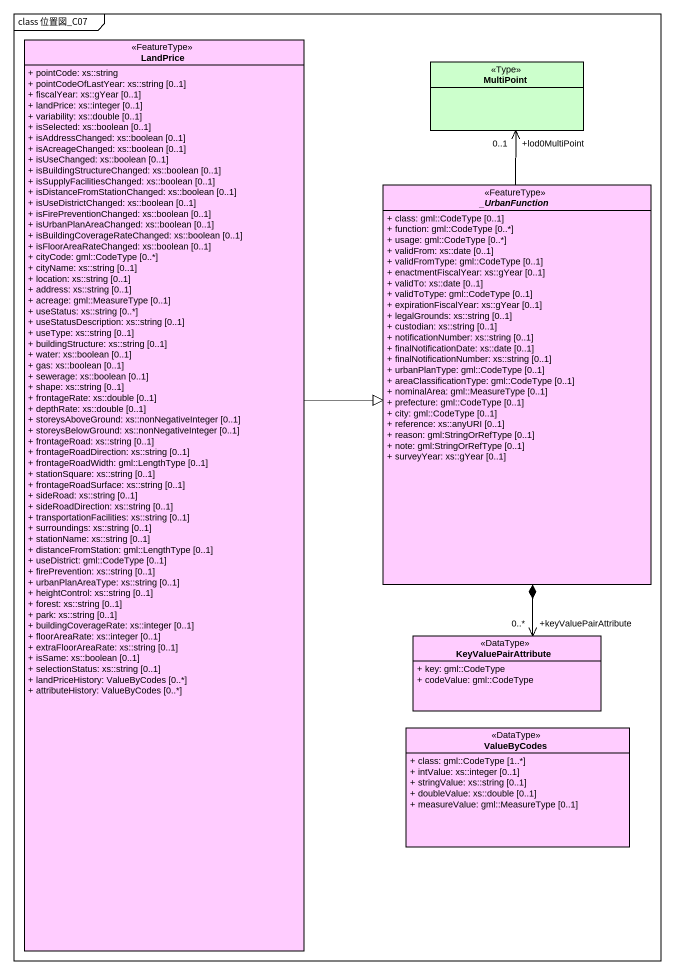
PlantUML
@startuml
mainframe class 位置図_C07
hide circle
hide empty members
skinparam classAttributeIconSize 0
class LandPrice <<FeatureType>> #FFCCFF {
  + pointCode: xs::string
  + pointCodeOfLastYear: xs::string [0..1]
  + fiscalYear: xs::gYear [0..1]
  + landPrice: xs::integer [0..1]
  + variability: xs::double [0..1]
  + isSelected: xs::boolean [0..1]
  + isAddressChanged: xs::boolean [0..1]
  + isAcreageChanged: xs::boolean [0..1]
  + isUseChanged: xs::boolean [0..1]
  + isBuildingStructureChanged: xs::boolean [0..1]
  + isSupplyFacilitiesChanged: xs::boolean [0..1]
  + isDistanceFromStationChanged: xs::boolean [0..1]
  + isUseDistrictChanged: xs::boolean [0..1]
  + isFirePreventionChanged: xs::boolean [0..1]
  + isUrbanPlanAreaChanged: xs::boolean [0..1]
  + isBuildingCoverageRateChanged: xs::boolean [0..1]
  + isFloorAreaRateChanged: xs::boolean [0..1]
  + cityCode: gml::CodeType [0..*]
  + cityName: xs::string [0..1]
  + location: xs::string [0..1]
  + address: xs::string [0..1]
  + acreage: gml::MeasureType [0..1]
  + useStatus: xs::string [0..*]
  + useStatusDescription: xs::string [0..1]
  + useType: xs::string [0..1]
  + buildingStructure: xs::string [0..1]
  + water: xs::boolean [0..1]
  + gas: xs::boolean [0..1]
  + sewerage: xs::boolean [0..1]
  + shape: xs::string [0..1]
  + frontageRate: xs::double [0..1]
  + depthRate: xs::double [0..1]
  + storeysAboveGround: xs::nonNegativeInteger [0..1]
  + storeysBelowGround: xs::nonNegativeInteger [0..1]
  + frontageRoad: xs::string [0..1]
  + frontageRoadDirection: xs::string [0..1]
  + frontageRoadWidth: gml::LengthType [0..1]
  + stationSquare: xs::string [0..1]
  + frontageRoadSurface: xs::string [0..1]
  + sideRoad: xs::string [0..1]
  + sideRoadDirection: xs::string [0..1]
  + transportationFacilities: xs::string [0..1]
  + surroundings: xs::string [0..1]
  + stationName: xs::string [0..1]
  + distanceFromStation: gml::LengthType [0..1]
  + useDistrict: gml::CodeType [0..1]
  + firePrevention: xs::string [0..1]
  + urbanPlanAreaType: xs::string [0..1]
  + heightControl: xs::string [0..1]
  + forest: xs::string [0..1]
  + park: xs::string [0..1]
  + buildingCoverageRate: xs::integer [0..1]
  + floorAreaRate: xs::integer [0..1]
  + extraFloorAreaRate: xs::string [0..1]
  + isSame: xs::boolean [0..1]
  + selectionStatus: xs::string [0..1]
  + landPriceHistory: ValueByCodes [0..*]
  + attributeHistory: ValueByCodes [0..*]
}
class MultiPoint <<Type>> #CCFFCC
abstract class "_UrbanFunction" as UrbanFunction <<FeatureType>> #FFCCFF {
  + class: gml::CodeType [0..1]
  + function: gml::CodeType [0..*]
  + usage: gml::CodeType [0..*]
  + validFrom: xs::date [0..1]
  + validFromType: gml::CodeType [0..1]
  + enactmentFiscalYear: xs::gYear [0..1]
  + validTo: xs::date [0..1]
  + validToType: gml::CodeType [0..1]
  + expirationFiscalYear: xs::gYear [0..1]
  + legalGrounds: xs::string [0..1]
  + custodian: xs::string [0..1]
  + notificationNumber: xs::string [0..1]
  + finalNotificationDate: xs::date [0..1]
  + finalNotificationNumber: xs::string [0..1]
  + urbanPlanType: gml::CodeType [0..1]
  + areaClassificationType: gml::CodeType [0..1]
  + nominalArea: gml::MeasureType [0..1]
  + prefecture: gml::CodeType [0..1]
  + city: gml::CodeType [0..1]
  + reference: xs::anyURI [0..1]
  + reason: gml:StringOrRefType [0..1]
  + note: gml:StringOrRefType [0..1]
  + surveyYear: xs::gYear [0..1]
}
class KeyValuePairAttribute <<DataType>> #FFCCFF {
  + key: gml::CodeType
  + codeValue: gml::CodeType
}
class ValueByCodes <<DataType>> #FFCCFF {
  + class: gml::CodeType [1..*]
  + intValue: xs::integer [0..1]
  + stringValue: xs::string [0..1]
  + doubleValue: xs::double [0..1]
  + measureValue: gml::MeasureType [0..1]
}
LandPrice -right-|> UrbanFunction
MultiPoint "+lod0MultiPoint\n0..1" <-- UrbanFunction
KeyValuePairAttribute "+keyValuePairAttribute\n0..*" <-up-* UrbanFunction
@enduml
